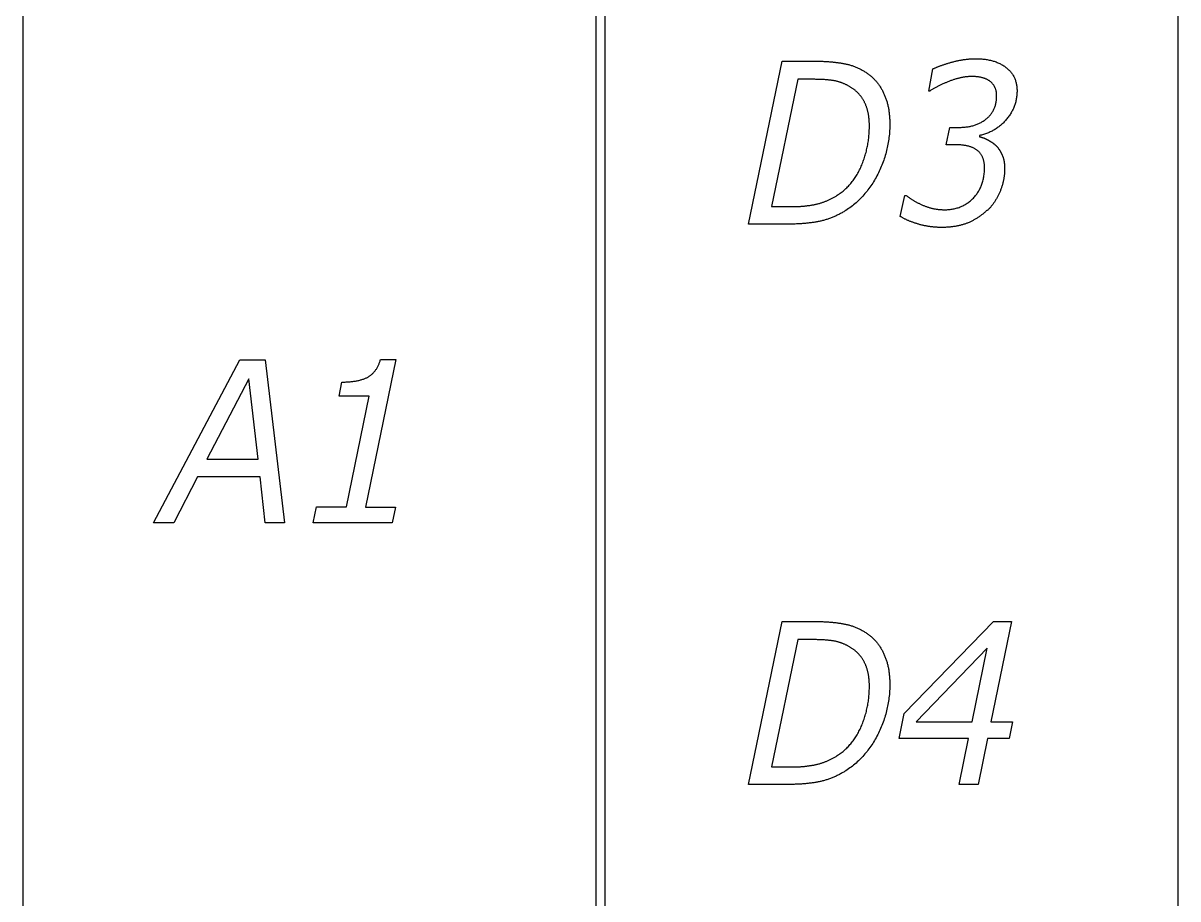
# Model space of a CAD drawing. Extents: x 0.1 to 5.6, y 0.1 to 17.2.
# Drawn here: x 0.09 to 5.62, y 4.44 to 8.64 of the extents above; entities that cross this region are included whole.
import ezdxf

# ---------------------------------------------------------------- set-up
doc = ezdxf.new("R2010")
doc.units = 0
doc.layers.add('CAPA_1', color=7, linetype='CONTINUOUS')

msp = doc.modelspace()

# ---------------------------------------------------------------- linework, layer by layer
at = {"layer": 'CAPA_1', "color": 7}
for points in [[(2.8808, 17.169), (5.6224, 17.169), (5.6224, 1.6358), (2.8808, 1.6358)], [(0.0942, 15.6274), (2.8358, 15.6274), (2.8358, 0.0942), (0.0942, 0.0942)], [(1.3461, 6.2454), (1.2523, 6.2454), (1.2289, 6.465), (0.9293, 6.465), (0.8154, 6.2454), (0.7178, 6.2454), (1.1314, 7.026), (1.2537, 7.026)], [(1.2187, 6.55), (1.1753, 6.9353), (0.9736, 6.55)], [(4.8144, 5.2126), (4.7113, 5.2126), (4.6655, 4.9912), (4.575, 4.9912), (4.6207, 5.2126), (4.2884, 5.2126), (4.3127, 5.3316), (4.7393, 5.772), (4.8261, 5.772), (4.7276, 5.2923), (4.8308, 5.2923)], [(4.6371, 5.2923), (4.7099, 5.6451), (4.3691, 5.2923)]]:
    msp.add_lwpolyline(points, close=True, dxfattribs=at)
for points in [[(4.5446, 8.4535), (4.5484, 8.4544), (4.5521, 8.4554), (4.5558, 8.4562), (4.5595, 8.4571), (4.5632, 8.4579), (4.5668, 8.4587), (4.5705, 8.4595), (4.5741, 8.4602), (4.5777, 8.4609), (4.5814, 8.4616), (4.585, 8.4622), (4.5885, 8.4629), (4.5921, 8.4634), (4.5957, 8.464), (4.5992, 8.4645), (4.6028, 8.465), (4.6063, 8.4654), (4.6098, 8.4659), (4.6133, 8.4662), (4.6168, 8.4666), (4.6203, 8.4669), (4.6237, 8.4672), (4.6272, 8.4675), (4.6306, 8.4677), (4.634, 8.4679), (4.6375, 8.4681), (4.6409, 8.4682), (4.6442, 8.4684), (4.6476, 8.4684), (4.651, 8.4685), (4.6543, 8.4685)], [(4.6543, 8.4685), (4.6602, 8.4685), (4.666, 8.4683), (4.6718, 8.4681), (4.6774, 8.4678), (4.683, 8.4674), (4.6885, 8.4669), (4.6939, 8.4664), (4.6992, 8.4657), (4.7044, 8.465), (4.7096, 8.4642), (4.7147, 8.4633), (4.7196, 8.4623), (4.7246, 8.4612), (4.7294, 8.46), (4.7341, 8.4588), (4.7388, 8.4575), (4.7434, 8.456), (4.7479, 8.4545), (4.7523, 8.4529), (4.7567, 8.4512), (4.7609, 8.4495), (4.7651, 8.4476), (4.7692, 8.4457), (4.7732, 8.4436), (4.7771, 8.4415), (4.781, 8.4393), (4.7848, 8.437), (4.7885, 8.4347), (4.7921, 8.4322), (4.7956, 8.4297), (4.799, 8.427)], [(3.7549, 7.6761), (3.5672, 7.6761), (3.7278, 8.4567), (3.8893, 8.4567)], [(3.8893, 8.4567), (3.8942, 8.4567), (3.899, 8.4567), (3.9038, 8.4566), (3.9086, 8.4565), (3.9134, 8.4564), (3.9181, 8.4563), (3.9228, 8.4561), (3.9274, 8.4559), (3.9321, 8.4557), (3.9367, 8.4555), (3.9413, 8.4552), (3.9458, 8.4549), (3.9504, 8.4546), (3.9549, 8.4543), (3.9593, 8.4539), (3.9638, 8.4535), (3.9682, 8.4531), (3.9726, 8.4527), (3.9769, 8.4522), (3.9812, 8.4517), (3.9856, 8.4512), (3.9898, 8.4507), (3.9941, 8.4501), (3.9983, 8.4495), (4.0025, 8.4489), (4.0066, 8.4483), (4.0108, 8.4476), (4.0149, 8.4469), (4.0189, 8.4462), (4.023, 8.4455), (4.027, 8.4447)], [(4.027, 8.4447), (4.031, 8.4439), (4.035, 8.443), (4.039, 8.4421), (4.043, 8.4412), (4.0469, 8.4401), (4.0508, 8.4391), (4.0547, 8.4379), (4.0586, 8.4367), (4.0624, 8.4355), (4.0662, 8.4342), (4.07, 8.4328), (4.0738, 8.4314), (4.0776, 8.43), (4.0813, 8.4285), (4.085, 8.4269), (4.0887, 8.4253), (4.0924, 8.4236), (4.096, 8.4218), (4.0996, 8.42), (4.1032, 8.4182), (4.1068, 8.4163), (4.1104, 8.4143), (4.1139, 8.4123), (4.1174, 8.4103), (4.1209, 8.4081), (4.1244, 8.406), (4.1278, 8.4037), (4.1312, 8.4014), (4.1346, 8.3991), (4.138, 8.3967), (4.1414, 8.3942)], [(4.4345, 8.3138), (4.4298, 8.3138), (4.4499, 8.4198)], [(4.4499, 8.4198), (4.4523, 8.421), (4.4548, 8.4221), (4.4573, 8.4233), (4.4599, 8.4244), (4.4625, 8.4256), (4.4651, 8.4267), (4.4678, 8.4278), (4.4705, 8.429), (4.4733, 8.4301), (4.4761, 8.4312), (4.4789, 8.4323), (4.4818, 8.4334), (4.4847, 8.4345), (4.4877, 8.4356), (4.4907, 8.4367), (4.4938, 8.4378), (4.4969, 8.4389), (4.5, 8.44), (4.5032, 8.441), (4.5064, 8.4421), (4.5097, 8.4431), (4.513, 8.4442), (4.5163, 8.4453), (4.5197, 8.4463), (4.5232, 8.4473), (4.5266, 8.4484), (4.5302, 8.4494), (4.5337, 8.4504), (4.5373, 8.4514), (4.541, 8.4525), (4.5446, 8.4535)], [(4.799, 8.427), (4.8024, 8.4244), (4.8057, 8.4216), (4.8088, 8.4188), (4.8119, 8.416), (4.8148, 8.4131), (4.8176, 8.4101), (4.8203, 8.407), (4.823, 8.4039), (4.8254, 8.4007), (4.8278, 8.3975), (4.8301, 8.3942), (4.8323, 8.3908), (4.8343, 8.3874), (4.8362, 8.3839), (4.8381, 8.3803), (4.8398, 8.3767), (4.8414, 8.373), (4.8429, 8.3693), (4.8443, 8.3654), (4.8455, 8.3616), (4.8467, 8.3576), (4.8478, 8.3536), (4.8487, 8.3495), (4.8495, 8.3454), (4.8502, 8.3412), (4.8509, 8.337), (4.8514, 8.3326), (4.8517, 8.3282), (4.852, 8.3238), (4.8522, 8.3193), (4.8522, 8.3147)], [(3.88, 8.3698), (3.803, 8.3698), (3.6769, 7.7601), (3.7736, 7.7601)], [(3.9887, 8.3608), (3.986, 8.3613), (3.9831, 8.3619), (3.9802, 8.3624), (3.9773, 8.3629), (3.9743, 8.3634), (3.9713, 8.3639), (3.9682, 8.3644), (3.9651, 8.3648), (3.9619, 8.3652), (3.9587, 8.3656), (3.9554, 8.366), (3.9521, 8.3664), (3.9487, 8.3667), (3.9453, 8.3671), (3.9418, 8.3674), (3.9383, 8.3677), (3.9348, 8.3679), (3.9312, 8.3682), (3.9275, 8.3684), (3.9238, 8.3686), (3.9201, 8.3688), (3.9163, 8.369), (3.9124, 8.3692), (3.9085, 8.3693), (3.9046, 8.3694), (3.9006, 8.3695), (3.8966, 8.3696), (3.8925, 8.3697), (3.8884, 8.3697), (3.8842, 8.3698), (3.88, 8.3698)], [(4.0695, 8.3229), (4.0671, 8.3246), (4.0646, 8.3263), (4.0621, 8.328), (4.0597, 8.3296), (4.0572, 8.3312), (4.0547, 8.3328), (4.0522, 8.3343), (4.0496, 8.3358), (4.0471, 8.3372), (4.0446, 8.3387), (4.042, 8.3401), (4.0395, 8.3414), (4.0369, 8.3427), (4.0343, 8.344), (4.0317, 8.3453), (4.0291, 8.3465), (4.0265, 8.3477), (4.0239, 8.3488), (4.0212, 8.35), (4.0186, 8.3511), (4.0159, 8.3521), (4.0132, 8.3531), (4.0106, 8.3541), (4.0079, 8.3551), (4.0052, 8.356), (4.0025, 8.3569), (3.9997, 8.3577), (3.997, 8.3585), (3.9943, 8.3593), (3.9915, 8.3601), (3.9887, 8.3608)], [(4.1414, 8.3942), (4.1445, 8.3918), (4.1477, 8.3893), (4.1507, 8.3868), (4.1537, 8.3842), (4.1567, 8.3816), (4.1596, 8.3789), (4.1625, 8.3762), (4.1654, 8.3735), (4.1681, 8.3707), (4.1709, 8.3678), (4.1735, 8.3649), (4.1762, 8.3619), (4.1788, 8.3589), (4.1813, 8.3559), (4.1838, 8.3528), (4.1862, 8.3496), (4.1886, 8.3464), (4.191, 8.3432), (4.1933, 8.3399), (4.1955, 8.3365), (4.1977, 8.3332), (4.1998, 8.3297), (4.2019, 8.3262), (4.204, 8.3227), (4.206, 8.3191), (4.2079, 8.3155), (4.2099, 8.3118), (4.2117, 8.3081), (4.2135, 8.3043), (4.2153, 8.3005), (4.217, 8.2966)], [(4.5321, 8.3622), (4.5285, 8.3608), (4.525, 8.3594), (4.5215, 8.358), (4.5181, 8.3566), (4.5146, 8.3552), (4.5112, 8.3538), (4.5078, 8.3523), (4.5045, 8.3509), (4.5011, 8.3494), (4.4978, 8.3479), (4.4946, 8.3464), (4.4913, 8.3449), (4.4881, 8.3434), (4.4849, 8.3419), (4.4817, 8.3403), (4.4786, 8.3388), (4.4754, 8.3372), (4.4723, 8.3356), (4.4693, 8.334), (4.4662, 8.3324), (4.4632, 8.3308), (4.4602, 8.3291), (4.4573, 8.3275), (4.4543, 8.3258), (4.4514, 8.3241), (4.4485, 8.3224), (4.4457, 8.3207), (4.4428, 8.319), (4.44, 8.3173), (4.4373, 8.3155), (4.4345, 8.3138)], [(4.6357, 8.3832), (4.6325, 8.3832), (4.6294, 8.3831), (4.6262, 8.383), (4.623, 8.3828), (4.6199, 8.3826), (4.6166, 8.3824), (4.6134, 8.3821), (4.6102, 8.3818), (4.6069, 8.3814), (4.6037, 8.381), (4.6004, 8.3805), (4.5971, 8.38), (4.5938, 8.3795), (4.5905, 8.3789), (4.5872, 8.3783), (4.5838, 8.3776), (4.5805, 8.3769), (4.5771, 8.3761), (4.5737, 8.3753), (4.5703, 8.3744), (4.5669, 8.3735), (4.5635, 8.3726), (4.5601, 8.3716), (4.5566, 8.3706), (4.5531, 8.3695), (4.5497, 8.3684), (4.5462, 8.3672), (4.5427, 8.366), (4.5391, 8.3648), (4.5356, 8.3635), (4.5321, 8.3622)], [(4.7244, 8.3591), (4.7224, 8.3607), (4.7204, 8.3621), (4.7183, 8.3636), (4.7162, 8.3649), (4.714, 8.3663), (4.7117, 8.3675), (4.7094, 8.3688), (4.707, 8.37), (4.7046, 8.3711), (4.7021, 8.3722), (4.6995, 8.3732), (4.6969, 8.3742), (4.6942, 8.3751), (4.6915, 8.376), (4.6887, 8.3768), (4.6858, 8.3776), (4.6829, 8.3783), (4.6799, 8.379), (4.6769, 8.3796), (4.6738, 8.3802), (4.6706, 8.3807), (4.6674, 8.3812), (4.6641, 8.3816), (4.6608, 8.382), (4.6574, 8.3823), (4.6539, 8.3826), (4.6504, 8.3828), (4.6468, 8.383), (4.6432, 8.3831), (4.6394, 8.3832), (4.6357, 8.3832)], [(4.7547, 8.2904), (4.7547, 8.2932), (4.7546, 8.296), (4.7544, 8.2987), (4.7542, 8.3014), (4.7539, 8.3041), (4.7536, 8.3067), (4.7532, 8.3093), (4.7527, 8.3118), (4.7522, 8.3143), (4.7516, 8.3168), (4.7509, 8.3192), (4.7502, 8.3216), (4.7494, 8.324), (4.7485, 8.3263), (4.7476, 8.3285), (4.7466, 8.3307), (4.7456, 8.3329), (4.7445, 8.3351), (4.7433, 8.3371), (4.7421, 8.3392), (4.7408, 8.3412), (4.7394, 8.3432), (4.738, 8.3451), (4.7365, 8.347), (4.735, 8.3489), (4.7334, 8.3507), (4.7317, 8.3525), (4.73, 8.3542), (4.7282, 8.3559), (4.7263, 8.3575), (4.7244, 8.3591)], [(4.1264, 8.2505), (4.1252, 8.2533), (4.124, 8.2561), (4.1226, 8.2588), (4.1213, 8.2615), (4.1199, 8.2642), (4.1185, 8.2668), (4.117, 8.2694), (4.1155, 8.272), (4.1139, 8.2746), (4.1124, 8.2771), (4.1107, 8.2796), (4.1091, 8.282), (4.1073, 8.2845), (4.1056, 8.2869), (4.1038, 8.2892), (4.1019, 8.2916), (4.1001, 8.2939), (4.0982, 8.2961), (4.0962, 8.2984), (4.0942, 8.3006), (4.0922, 8.3028), (4.0901, 8.3049), (4.0879, 8.3071), (4.0858, 8.3091), (4.0836, 8.3112), (4.0813, 8.3132), (4.079, 8.3152), (4.0767, 8.3172), (4.0744, 8.3191), (4.0719, 8.321), (4.0695, 8.3229)], [(4.217, 8.2966), (4.2186, 8.2927), (4.2202, 8.2888), (4.2218, 8.2848), (4.2233, 8.2808), (4.2247, 8.2768), (4.2261, 8.2727), (4.2275, 8.2686), (4.2287, 8.2644), (4.23, 8.2602), (4.2311, 8.256), (4.2322, 8.2517), (4.2333, 8.2473), (4.2343, 8.243), (4.2353, 8.2386), (4.2362, 8.2341), (4.237, 8.2296), (4.2378, 8.2251), (4.2385, 8.2205), (4.2392, 8.2159), (4.2398, 8.2112), (4.2404, 8.2065), (4.2409, 8.2018), (4.2414, 8.197), (4.2418, 8.1922), (4.2421, 8.1873), (4.2424, 8.1824), (4.2427, 8.1774), (4.2429, 8.1724), (4.243, 8.1674), (4.2431, 8.1623), (4.2431, 8.1572)], [(4.8522, 8.3147), (4.8522, 8.3097), (4.852, 8.3048), (4.8518, 8.2998), (4.8514, 8.295), (4.8509, 8.2901), (4.8503, 8.2853), (4.8496, 8.2806), (4.8488, 8.2758), (4.8479, 8.2711), (4.8469, 8.2665), (4.8458, 8.2618), (4.8445, 8.2572), (4.8432, 8.2527), (4.8418, 8.2482), (4.8402, 8.2437), (4.8386, 8.2392), (4.8368, 8.2348), (4.8349, 8.2305), (4.833, 8.2261), (4.8309, 8.2218), (4.8287, 8.2175), (4.8264, 8.2133), (4.824, 8.2091), (4.8215, 8.2049), (4.8189, 8.2008), (4.8161, 8.1967), (4.8133, 8.1927), (4.8104, 8.1886), (4.8073, 8.1847), (4.8042, 8.1807), (4.8009, 8.1768)], [(4.1456, 8.1478), (4.1455, 8.1516), (4.1455, 8.1554), (4.1454, 8.1592), (4.1452, 8.1629), (4.1451, 8.1666), (4.1449, 8.1703), (4.1446, 8.1739), (4.1443, 8.1775), (4.144, 8.1811), (4.1436, 8.1846), (4.1432, 8.1881), (4.1427, 8.1915), (4.1422, 8.195), (4.1417, 8.1983), (4.1411, 8.2017), (4.1405, 8.205), (4.1398, 8.2083), (4.1391, 8.2115), (4.1384, 8.2147), (4.1376, 8.2179), (4.1368, 8.2211), (4.1359, 8.2242), (4.135, 8.2272), (4.1341, 8.2303), (4.1331, 8.2333), (4.1321, 8.2362), (4.1311, 8.2392), (4.13, 8.242), (4.1288, 8.2449), (4.1277, 8.2477), (4.1264, 8.2505)], [(4.7043, 8.1798), (4.7075, 8.1825), (4.7106, 8.1852), (4.7136, 8.188), (4.7165, 8.1908), (4.7193, 8.1937), (4.7219, 8.1967), (4.7245, 8.1997), (4.727, 8.2028), (4.7293, 8.206), (4.7316, 8.2092), (4.7337, 8.2124), (4.7358, 8.2158), (4.7377, 8.2191), (4.7396, 8.2226), (4.7413, 8.2261), (4.7429, 8.2297), (4.7444, 8.2333), (4.7458, 8.237), (4.7472, 8.2407), (4.7484, 8.2445), (4.7495, 8.2484), (4.7505, 8.2523), (4.7514, 8.2563), (4.7521, 8.2603), (4.7528, 8.2645), (4.7534, 8.2686), (4.7539, 8.2728), (4.7542, 8.2771), (4.7545, 8.2815), (4.7547, 8.2859), (4.7547, 8.2904)], [(4.1064, 7.9532), (4.1089, 7.9591), (4.1113, 7.9651), (4.1136, 7.971), (4.1158, 7.977), (4.118, 7.983), (4.1201, 7.989), (4.1221, 7.995), (4.124, 8.0011), (4.1258, 8.0072), (4.1276, 8.0133), (4.1293, 8.0194), (4.1309, 8.0256), (4.1324, 8.0317), (4.1338, 8.0379), (4.1351, 8.0441), (4.1364, 8.0504), (4.1376, 8.0566), (4.1387, 8.0629), (4.1397, 8.0692), (4.1406, 8.0756), (4.1415, 8.0819), (4.1423, 8.0883), (4.143, 8.0947), (4.1436, 8.1011), (4.1441, 8.1076), (4.1446, 8.114), (4.1449, 8.1205), (4.1452, 8.127), (4.1454, 8.1336), (4.1455, 8.1401), (4.1456, 8.1467)], [(4.1456, 8.1467), (4.1456, 8.1478)], [(4.2431, 8.1568), (4.2431, 8.1485), (4.2429, 8.1403), (4.2426, 8.1321), (4.2422, 8.124), (4.2416, 8.1159), (4.241, 8.1078), (4.2402, 8.0997), (4.2393, 8.0917), (4.2382, 8.0836), (4.2371, 8.0757), (4.2358, 8.0677), (4.2344, 8.0598), (4.2329, 8.0519), (4.2313, 8.044), (4.2296, 8.0362), (4.2277, 8.0284), (4.2257, 8.0206), (4.2236, 8.0128), (4.2214, 8.0051), (4.219, 7.9974), (4.2166, 7.9897), (4.214, 7.9821), (4.2113, 7.9745), (4.2084, 7.9669), (4.2055, 7.9594), (4.2024, 7.9518), (4.1992, 7.9443), (4.1959, 7.9369), (4.1925, 7.9294), (4.1889, 7.922), (4.1852, 7.9147)], [(4.2431, 8.1572), (4.2431, 8.1568)], [(4.5568, 8.0563), (4.5124, 8.0563), (4.5307, 8.1395), (4.575, 8.1395)], [(4.575, 8.1395), (4.5801, 8.1396), (4.5851, 8.1397), (4.59, 8.1399), (4.5949, 8.1402), (4.5997, 8.1406), (4.6045, 8.1411), (4.6092, 8.1416), (4.6138, 8.1422), (4.6184, 8.1429), (4.6229, 8.1437), (4.6274, 8.1446), (4.6318, 8.1456), (4.6362, 8.1466), (4.6404, 8.1478), (4.6447, 8.149), (4.6488, 8.1503), (4.653, 8.1517), (4.657, 8.1531), (4.661, 8.1547), (4.6649, 8.1563), (4.6688, 8.158), (4.6726, 8.1598), (4.6764, 8.1617), (4.6801, 8.1637), (4.6837, 8.1657), (4.6873, 8.1679), (4.6908, 8.1701), (4.6943, 8.1724), (4.6977, 8.1748), (4.701, 8.1772), (4.7043, 8.1798)], [(4.8009, 8.1768), (4.7976, 8.173), (4.7942, 8.1693), (4.7908, 8.1656), (4.7873, 8.1621), (4.7838, 8.1586), (4.7802, 8.1553), (4.7765, 8.152), (4.7728, 8.1488), (4.7691, 8.1458), (4.7653, 8.1428), (4.7614, 8.1399), (4.7575, 8.137), (4.7535, 8.1343), (4.7494, 8.1317), (4.7453, 8.1291), (4.7412, 8.1267), (4.737, 8.1243), (4.7327, 8.1221), (4.7284, 8.1199), (4.724, 8.1178), (4.7195, 8.1158), (4.7151, 8.1139), (4.7105, 8.1121), (4.7059, 8.1103), (4.7012, 8.1087), (4.6965, 8.1072), (4.6917, 8.1057), (4.6869, 8.1043), (4.682, 8.1031), (4.6771, 8.1019), (4.6721, 8.1008)], [(4.6721, 8.1008), (4.6721, 8.0948)], [(4.6721, 8.0948), (4.6733, 8.0946), (4.6744, 8.0944), (4.6756, 8.0941), (4.6768, 8.0939), (4.678, 8.0936), (4.6793, 8.0933), (4.6805, 8.093), (4.6817, 8.0926), (4.683, 8.0923), (4.6842, 8.0919), (4.6855, 8.0915), (4.6867, 8.0911), (4.688, 8.0907), (4.6893, 8.0902), (4.6906, 8.0898), (4.6919, 8.0893), (4.6932, 8.0888), (4.6945, 8.0883), (4.6958, 8.0877), (4.6971, 8.0872), (4.6985, 8.0866), (4.6998, 8.086), (4.7011, 8.0854), (4.7025, 8.0847), (4.7039, 8.0841), (4.7052, 8.0834), (4.7066, 8.0827), (4.708, 8.082), (4.7094, 8.0813), (4.7108, 8.0805), (4.7122, 8.0798)], [(4.7122, 8.0798), (4.7137, 8.079), (4.7151, 8.0782), (4.7165, 8.0774), (4.7179, 8.0766), (4.7193, 8.0758), (4.7207, 8.075), (4.7221, 8.0742), (4.7234, 8.0734), (4.7248, 8.0725), (4.7261, 8.0717), (4.7274, 8.0709), (4.7287, 8.07), (4.73, 8.0692), (4.7313, 8.0683), (4.7326, 8.0674), (4.7339, 8.0666), (4.7351, 8.0657), (4.7363, 8.0648), (4.7376, 8.0639), (4.7388, 8.063), (4.74, 8.0621), (4.7412, 8.0612), (4.7424, 8.0603), (4.7436, 8.0594), (4.7447, 8.0584), (4.7459, 8.0575), (4.747, 8.0566), (4.7481, 8.0556), (4.7492, 8.0547), (4.7503, 8.0537), (4.7514, 8.0527)], [(4.6627, 8.0293), (4.6605, 8.031), (4.6582, 8.0327), (4.6558, 8.0343), (4.6533, 8.0358), (4.6508, 8.0373), (4.6481, 8.0387), (4.6454, 8.0401), (4.6426, 8.0414), (4.6398, 8.0427), (4.6368, 8.0439), (4.6338, 8.0451), (4.6307, 8.0462), (4.6275, 8.0472), (4.6243, 8.0482), (4.6209, 8.0491), (4.6175, 8.05), (4.614, 8.0508), (4.6104, 8.0516), (4.6068, 8.0523), (4.603, 8.0529), (4.5992, 8.0535), (4.5953, 8.0541), (4.5914, 8.0545), (4.5873, 8.055), (4.5832, 8.0553), (4.579, 8.0556), (4.5747, 8.0559), (4.5703, 8.0561), (4.5659, 8.0562), (4.5614, 8.0563), (4.5568, 8.0563)], [(4.6968, 7.947), (4.6968, 7.9505), (4.6967, 7.954), (4.6965, 7.9574), (4.6963, 7.9607), (4.6959, 7.964), (4.6955, 7.9672), (4.6951, 7.9704), (4.6945, 7.9735), (4.6939, 7.9766), (4.6933, 7.9796), (4.6925, 7.9825), (4.6917, 7.9854), (4.6908, 7.9882), (4.6899, 7.991), (4.6888, 7.9937), (4.6877, 7.9964), (4.6866, 7.999), (4.6853, 8.0015), (4.684, 8.004), (4.6826, 8.0064), (4.6812, 8.0088), (4.6797, 8.0111), (4.6781, 8.0133), (4.6764, 8.0155), (4.6747, 8.0177), (4.6729, 8.0198), (4.671, 8.0218), (4.669, 8.0237), (4.667, 8.0257), (4.6649, 8.0275), (4.6627, 8.0293)], [(4.7514, 8.0527), (4.7526, 8.0516), (4.7537, 8.0504), (4.7548, 8.0492), (4.7559, 8.0479), (4.757, 8.0467), (4.7581, 8.0454), (4.7591, 8.0441), (4.7602, 8.0428), (4.7612, 8.0415), (4.7622, 8.0402), (4.7632, 8.0388), (4.7642, 8.0374), (4.7652, 8.036), (4.7662, 8.0346), (4.7672, 8.0332), (4.7681, 8.0317), (4.7691, 8.0302), (4.77, 8.0288), (4.7709, 8.0272), (4.7718, 8.0257), (4.7727, 8.0242), (4.7735, 8.0226), (4.7744, 8.021), (4.7752, 8.0194), (4.7761, 8.0178), (4.7769, 8.0162), (4.7777, 8.0145), (4.7785, 8.0128), (4.7793, 8.0111), (4.7801, 8.0094), (4.7808, 8.0077)], [(4.7808, 8.0077), (4.7816, 8.0059), (4.7823, 8.0041), (4.7831, 8.0023), (4.7838, 8.0005), (4.7844, 7.9987), (4.7851, 7.9968), (4.7857, 7.9949), (4.7863, 7.993), (4.7869, 7.9911), (4.7874, 7.9891), (4.7879, 7.9872), (4.7884, 7.9852), (4.7889, 7.9831), (4.7893, 7.9811), (4.7897, 7.979), (4.7901, 7.977), (4.7905, 7.9749), (4.7908, 7.9727), (4.7912, 7.9706), (4.7914, 7.9684), (4.7917, 7.9662), (4.7919, 7.964), (4.7922, 7.9618), (4.7924, 7.9595), (4.7925, 7.9572), (4.7927, 7.9549), (4.7928, 7.9526), (4.7929, 7.9502), (4.7929, 7.9479), (4.793, 7.9455), (4.793, 7.9431)], [(3.992, 7.8144), (3.9968, 7.8176), (4.0016, 7.8209), (4.0062, 7.8242), (4.0108, 7.8276), (4.0153, 7.8311), (4.0198, 7.8347), (4.0241, 7.8384), (4.0284, 7.8422), (4.0326, 7.8461), (4.0368, 7.85), (4.0408, 7.8541), (4.0448, 7.8582), (4.0487, 7.8624), (4.0526, 7.8667), (4.0563, 7.8711), (4.06, 7.8756), (4.0636, 7.8801), (4.0672, 7.8848), (4.0706, 7.8895), (4.074, 7.8944), (4.0773, 7.8993), (4.0806, 7.9043), (4.0837, 7.9094), (4.0868, 7.9145), (4.0898, 7.9198), (4.0928, 7.9252), (4.0957, 7.9306), (4.0984, 7.9361), (4.1012, 7.9417), (4.1038, 7.9474), (4.1064, 7.9532)], [(4.1852, 7.9147), (4.1815, 7.9073), (4.1776, 7.9001), (4.1736, 7.893), (4.1696, 7.8861), (4.1655, 7.8792), (4.1612, 7.8724), (4.1569, 7.8657), (4.1525, 7.8592), (4.1481, 7.8527), (4.1435, 7.8464), (4.1388, 7.8402), (4.1341, 7.834), (4.1292, 7.828), (4.1243, 7.8221), (4.1193, 7.8163), (4.1142, 7.8106), (4.109, 7.805), (4.1037, 7.7995), (4.0983, 7.7941), (4.0929, 7.7889), (4.0873, 7.7837), (4.0817, 7.7787), (4.076, 7.7737), (4.0702, 7.7689), (4.0643, 7.7641), (4.0583, 7.7595), (4.0522, 7.755), (4.046, 7.7506), (4.0398, 7.7463), (4.0334, 7.7421), (4.027, 7.738)], [(4.6431, 7.8013), (4.6465, 7.8049), (4.6498, 7.8087), (4.653, 7.8125), (4.6561, 7.8163), (4.6591, 7.8203), (4.6619, 7.8243), (4.6646, 7.8284), (4.6673, 7.8325), (4.6698, 7.8367), (4.6722, 7.841), (4.6745, 7.8453), (4.6767, 7.8498), (4.6787, 7.8543), (4.6807, 7.8588), (4.6825, 7.8635), (4.6843, 7.8682), (4.6859, 7.8729), (4.6874, 7.8778), (4.6888, 7.8827), (4.6901, 7.8876), (4.6912, 7.8927), (4.6923, 7.8978), (4.6932, 7.903), (4.6941, 7.9083), (4.6948, 7.9136), (4.6954, 7.919), (4.6959, 7.9244), (4.6963, 7.93), (4.6966, 7.9356), (4.6968, 7.9412), (4.6968, 7.947)], [(4.793, 7.9431), (4.793, 7.9394), (4.7929, 7.9357), (4.7928, 7.9321), (4.7926, 7.9284), (4.7924, 7.9248), (4.7922, 7.9211), (4.7919, 7.9175), (4.7915, 7.9139), (4.7911, 7.9102), (4.7907, 7.9066), (4.7902, 7.903), (4.7897, 7.8994), (4.7891, 7.8958), (4.7885, 7.8923), (4.7878, 7.8887), (4.7871, 7.8851), (4.7864, 7.8816), (4.7856, 7.878), (4.7847, 7.8745), (4.7838, 7.8709), (4.7829, 7.8674), (4.7819, 7.8639), (4.7809, 7.8604), (4.7798, 7.8569), (4.7787, 7.8534), (4.7775, 7.8499), (4.7763, 7.8464), (4.7751, 7.8429), (4.7738, 7.8394), (4.7724, 7.836), (4.771, 7.8325)], [(3.8926, 7.7721), (3.896, 7.7729), (3.8994, 7.7737), (3.9027, 7.7746), (3.9061, 7.7755), (3.9095, 7.7764), (3.9128, 7.7774), (3.9161, 7.7784), (3.9194, 7.7795), (3.9227, 7.7806), (3.926, 7.7817), (3.9293, 7.7829), (3.9325, 7.7841), (3.9358, 7.7854), (3.939, 7.7867), (3.9422, 7.788), (3.9454, 7.7894), (3.9486, 7.7908), (3.9518, 7.7922), (3.955, 7.7937), (3.9581, 7.7952), (3.9613, 7.7968), (3.9644, 7.7984), (3.9675, 7.8), (3.9706, 7.8017), (3.9737, 7.8034), (3.9768, 7.8051), (3.9799, 7.8069), (3.9829, 7.8087), (3.986, 7.8106), (3.989, 7.8125), (3.992, 7.8144)], [(4.2931, 7.7133), (4.315, 7.8139), (4.322, 7.8139)], [(4.322, 7.8139), (4.3241, 7.8122), (4.3262, 7.8104), (4.3284, 7.8087), (4.3306, 7.807), (4.3328, 7.8053), (4.3351, 7.8037), (4.3374, 7.802), (4.3397, 7.8004), (4.3421, 7.7987), (4.3445, 7.7971), (4.3469, 7.7955), (4.3494, 7.7939), (4.3519, 7.7923), (4.3544, 7.7908), (4.357, 7.7892), (4.3596, 7.7877), (4.3622, 7.7861), (4.3649, 7.7846), (4.3676, 7.7831), (4.3704, 7.7816), (4.3731, 7.7802), (4.3759, 7.7787), (4.3788, 7.7773), (4.3817, 7.7758), (4.3846, 7.7744), (4.3875, 7.773), (4.3905, 7.7716), (4.3935, 7.7702), (4.3966, 7.7688), (4.3996, 7.7675), (4.4028, 7.7661)], [(4.5054, 7.7451), (4.5108, 7.7452), (4.5162, 7.7453), (4.5214, 7.7456), (4.5266, 7.746), (4.5318, 7.7466), (4.5368, 7.7472), (4.5418, 7.748), (4.5468, 7.7488), (4.5517, 7.7498), (4.5565, 7.751), (4.5612, 7.7522), (4.5659, 7.7535), (4.5706, 7.755), (4.5751, 7.7566), (4.5796, 7.7583), (4.5841, 7.7601), (4.5885, 7.762), (4.5928, 7.764), (4.597, 7.7662), (4.6012, 7.7685), (4.6054, 7.7709), (4.6094, 7.7734), (4.6134, 7.776), (4.6174, 7.7788), (4.6212, 7.7816), (4.625, 7.7846), (4.6288, 7.7877), (4.6325, 7.7909), (4.6361, 7.7943), (4.6396, 7.7977), (4.6431, 7.8013)], [(4.771, 7.8325), (4.7696, 7.8291), (4.7681, 7.8258), (4.7666, 7.8224), (4.7651, 7.8191), (4.7635, 7.8158), (4.7619, 7.8126), (4.7603, 7.8094), (4.7586, 7.8062), (4.7569, 7.803), (4.7551, 7.7999), (4.7534, 7.7968), (4.7515, 7.7938), (4.7497, 7.7907), (4.7478, 7.7877), (4.7459, 7.7847), (4.7439, 7.7818), (4.7419, 7.7789), (4.7399, 7.776), (4.7378, 7.7731), (4.7357, 7.7703), (4.7336, 7.7675), (4.7314, 7.7647), (4.7292, 7.762), (4.727, 7.7593), (4.7247, 7.7566), (4.7224, 7.754), (4.7201, 7.7514), (4.7177, 7.7488), (4.7153, 7.7462), (4.7128, 7.7437), (4.7104, 7.7412)], [(3.7736, 7.7601), (3.7779, 7.7601), (3.7821, 7.7601), (3.7864, 7.7602), (3.7906, 7.7603), (3.7947, 7.7604), (3.7989, 7.7605), (3.803, 7.7607), (3.8071, 7.7609), (3.8111, 7.7611), (3.8151, 7.7613), (3.8191, 7.7616), (3.8231, 7.7619), (3.827, 7.7622), (3.8309, 7.7625), (3.8348, 7.7629), (3.8386, 7.7633), (3.8424, 7.7637), (3.8462, 7.7641), (3.85, 7.7646), (3.8537, 7.7651), (3.8574, 7.7656), (3.861, 7.7661), (3.8646, 7.7667), (3.8682, 7.7673), (3.8718, 7.7679), (3.8754, 7.7685), (3.8789, 7.7692), (3.8823, 7.7699), (3.8858, 7.7706), (3.8892, 7.7713), (3.8926, 7.7721)], [(4.4028, 7.7661), (4.4059, 7.7648), (4.409, 7.7635), (4.4122, 7.7623), (4.4154, 7.7611), (4.4186, 7.7599), (4.4218, 7.7588), (4.425, 7.7577), (4.4282, 7.7567), (4.4314, 7.7557), (4.4347, 7.7548), (4.4379, 7.7539), (4.4412, 7.753), (4.4445, 7.7522), (4.4477, 7.7514), (4.451, 7.7507), (4.4544, 7.75), (4.4577, 7.7494), (4.461, 7.7488), (4.4644, 7.7483), (4.4677, 7.7478), (4.4711, 7.7473), (4.4745, 7.7469), (4.4779, 7.7465), (4.4813, 7.7462), (4.4847, 7.7459), (4.4881, 7.7457), (4.4916, 7.7455), (4.495, 7.7453), (4.4985, 7.7452), (4.502, 7.7451), (4.5054, 7.7451)], [(4.7104, 7.7442), (4.7077, 7.7416), (4.705, 7.7391), (4.7023, 7.7366), (4.6995, 7.7341), (4.6968, 7.7317), (4.694, 7.7293), (4.6912, 7.7269), (4.6883, 7.7246), (4.6854, 7.7223), (4.6825, 7.7201), (4.6796, 7.7179), (4.6767, 7.7157), (4.6737, 7.7136), (4.6707, 7.7115), (4.6677, 7.7094), (4.6646, 7.7074), (4.6615, 7.7054), (4.6584, 7.7034), (4.6553, 7.7015), (4.6521, 7.6996), (4.6489, 7.6978), (4.6457, 7.696), (4.6425, 7.6942), (4.6392, 7.6925), (4.6359, 7.6908), (4.6326, 7.6891), (4.6292, 7.6875), (4.6259, 7.6859), (4.6225, 7.6844), (4.619, 7.6829), (4.6156, 7.6814)], [(4.7104, 7.7412), (4.7104, 7.7442)], [(3.901, 7.6882), (3.8968, 7.6874), (3.8926, 7.6866), (3.8884, 7.6859), (3.8841, 7.6852), (3.8798, 7.6846), (3.8754, 7.6839), (3.871, 7.6833), (3.8666, 7.6827), (3.8621, 7.6822), (3.8576, 7.6816), (3.8531, 7.6811), (3.8485, 7.6806), (3.8439, 7.6802), (3.8393, 7.6797), (3.8346, 7.6793), (3.8299, 7.6789), (3.8251, 7.6786), (3.8204, 7.6782), (3.8155, 7.6779), (3.8107, 7.6776), (3.8058, 7.6774), (3.8009, 7.6771), (3.7959, 7.6769), (3.7909, 7.6767), (3.7859, 7.6766), (3.7808, 7.6764), (3.7757, 7.6763), (3.7705, 7.6762), (3.7654, 7.6762), (3.7601, 7.6761), (3.7549, 7.6761)], [(4.027, 7.738), (4.023, 7.7356), (4.019, 7.7333), (4.0151, 7.731), (4.0111, 7.7288), (4.0071, 7.7266), (4.0031, 7.7245), (3.999, 7.7225), (3.995, 7.7204), (3.991, 7.7185), (3.987, 7.7165), (3.9829, 7.7147), (3.9789, 7.7129), (3.9748, 7.7111), (3.9708, 7.7094), (3.9667, 7.7077), (3.9627, 7.7061), (3.9586, 7.7046), (3.9545, 7.7031), (3.9504, 7.7016), (3.9463, 7.7002), (3.9422, 7.6989), (3.9381, 7.6976), (3.934, 7.6963), (3.9299, 7.6951), (3.9258, 7.694), (3.9217, 7.6929), (3.9176, 7.6918), (3.9134, 7.6908), (3.9093, 7.6899), (3.9051, 7.689), (3.901, 7.6882)], [(4.3822, 7.6754), (4.3788, 7.6764), (4.3755, 7.6774), (4.3722, 7.6784), (4.3689, 7.6794), (4.3656, 7.6805), (4.3624, 7.6815), (4.3592, 7.6826), (4.3561, 7.6837), (4.353, 7.6848), (4.3499, 7.6859), (4.3468, 7.6871), (4.3438, 7.6882), (4.3409, 7.6894), (4.3379, 7.6906), (4.335, 7.6918), (4.3321, 7.693), (4.3293, 7.6942), (4.3265, 7.6955), (4.3237, 7.6968), (4.321, 7.698), (4.3183, 7.6993), (4.3156, 7.7007), (4.3129, 7.702), (4.3103, 7.7034), (4.3078, 7.7047), (4.3052, 7.7061), (4.3027, 7.7075), (4.3003, 7.7089), (4.2978, 7.7104), (4.2954, 7.7118), (4.2931, 7.7133)], [(4.4919, 7.6604), (4.4883, 7.6604), (4.4846, 7.6605), (4.481, 7.6605), (4.4774, 7.6606), (4.4738, 7.6608), (4.4702, 7.661), (4.4666, 7.6612), (4.463, 7.6614), (4.4594, 7.6617), (4.4558, 7.662), (4.4522, 7.6623), (4.4487, 7.6626), (4.4451, 7.663), (4.4416, 7.6635), (4.438, 7.6639), (4.4345, 7.6644), (4.4309, 7.6649), (4.4274, 7.6655), (4.4239, 7.666), (4.4204, 7.6666), (4.4169, 7.6673), (4.4134, 7.668), (4.4099, 7.6687), (4.4064, 7.6694), (4.4029, 7.6702), (4.3995, 7.671), (4.396, 7.6718), (4.3925, 7.6726), (4.3891, 7.6735), (4.3857, 7.6745), (4.3822, 7.6754)], [(4.6156, 7.6814), (4.6121, 7.6801), (4.6087, 7.6788), (4.6051, 7.6775), (4.6016, 7.6763), (4.598, 7.6752), (4.5944, 7.6741), (4.5907, 7.673), (4.587, 7.672), (4.5832, 7.671), (4.5795, 7.67), (4.5757, 7.6691), (4.5718, 7.6683), (4.5679, 7.6675), (4.564, 7.6667), (4.5601, 7.666), (4.5561, 7.6653), (4.552, 7.6647), (4.548, 7.6641), (4.5439, 7.6635), (4.5398, 7.663), (4.5356, 7.6626), (4.5314, 7.6622), (4.5271, 7.6618), (4.5229, 7.6615), (4.5185, 7.6612), (4.5142, 7.6609), (4.5098, 7.6607), (4.5054, 7.6606), (4.5009, 7.6605), (4.4964, 7.6604), (4.4919, 7.6604)], [(1.8049, 7.0273), (1.8778, 7.0273), (1.7326, 6.3201), (1.8764, 6.3201), (1.8605, 6.2454)], [(1.7452, 6.9435), (1.748, 6.9453), (1.7508, 6.9471), (1.7536, 6.949), (1.7563, 6.951), (1.7589, 6.953), (1.7614, 6.9551), (1.7639, 6.9572), (1.7663, 6.9595), (1.7687, 6.9617), (1.771, 6.9641), (1.7732, 6.9665), (1.7754, 6.9689), (1.7775, 6.9714), (1.7796, 6.974), (1.7816, 6.9767), (1.7835, 6.9794), (1.7854, 6.9821), (1.7872, 6.9849), (1.7889, 6.9878), (1.7906, 6.9908), (1.7922, 6.9938), (1.7937, 6.9969), (1.7952, 7), (1.7967, 7.0032), (1.798, 7.0065), (1.7993, 7.0098), (1.8006, 7.0132), (1.8018, 7.0166), (1.8029, 7.0201), (1.8039, 7.0237), (1.8049, 7.0273)], [(1.8605, 6.2454), (1.4833, 6.2454), (1.4992, 6.3214), (1.642, 6.3214), (1.7513, 6.8519), (1.6066, 6.8519), (1.6201, 6.9195)], [(1.6201, 6.9195), (1.6253, 6.9195), (1.6304, 6.9196), (1.6354, 6.9197), (1.6403, 6.9199), (1.6452, 6.9201), (1.65, 6.9204), (1.6547, 6.9207), (1.6593, 6.9211), (1.6639, 6.9215), (1.6684, 6.922), (1.6728, 6.9225), (1.6772, 6.9231), (1.6814, 6.9237), (1.6856, 6.9244), (1.6897, 6.9251), (1.6938, 6.9259), (1.6977, 6.9267), (1.7016, 6.9276), (1.7054, 6.9285), (1.7091, 6.9295), (1.7128, 6.9305), (1.7164, 6.9316), (1.7199, 6.9327), (1.7233, 6.9339), (1.7267, 6.9351), (1.7299, 6.9364), (1.7331, 6.9377), (1.7363, 6.9391), (1.7393, 6.9405), (1.7423, 6.942), (1.7452, 6.9435)], [(3.7549, 4.992), (3.5672, 4.992), (3.7278, 5.7726), (3.8893, 5.7726)], [(3.8893, 5.7726), (3.8942, 5.7726), (3.899, 5.7726), (3.9038, 5.7725), (3.9086, 5.7724), (3.9134, 5.7723), (3.9181, 5.7722), (3.9228, 5.772), (3.9274, 5.7718), (3.9321, 5.7716), (3.9367, 5.7714), (3.9413, 5.7711), (3.9458, 5.7708), (3.9504, 5.7705), (3.9549, 5.7702), (3.9593, 5.7698), (3.9638, 5.7694), (3.9682, 5.769), (3.9726, 5.7686), (3.9769, 5.7681), (3.9812, 5.7676), (3.9856, 5.7671), (3.9898, 5.7666), (3.9941, 5.766), (3.9983, 5.7654), (4.0025, 5.7648), (4.0066, 5.7642), (4.0108, 5.7635), (4.0149, 5.7628), (4.0189, 5.7621), (4.023, 5.7614), (4.027, 5.7606)], [(4.027, 5.7606), (4.031, 5.7598), (4.035, 5.7589), (4.039, 5.758), (4.043, 5.7571), (4.0469, 5.756), (4.0508, 5.755), (4.0547, 5.7538), (4.0586, 5.7526), (4.0624, 5.7514), (4.0662, 5.7501), (4.07, 5.7487), (4.0738, 5.7473), (4.0776, 5.7459), (4.0813, 5.7443), (4.085, 5.7428), (4.0887, 5.7411), (4.0924, 5.7395), (4.096, 5.7377), (4.0996, 5.7359), (4.1032, 5.7341), (4.1068, 5.7322), (4.1104, 5.7302), (4.1139, 5.7282), (4.1174, 5.7261), (4.1209, 5.724), (4.1244, 5.7218), (4.1278, 5.7196), (4.1312, 5.7173), (4.1346, 5.715), (4.138, 5.7126), (4.1414, 5.7101)], [(4.1414, 5.7101), (4.1445, 5.7077), (4.1477, 5.7052), (4.1507, 5.7027), (4.1537, 5.7001), (4.1567, 5.6975), (4.1596, 5.6948), (4.1625, 5.6921), (4.1654, 5.6894), (4.1681, 5.6865), (4.1709, 5.6837), (4.1735, 5.6808), (4.1762, 5.6778), (4.1788, 5.6748), (4.1813, 5.6718), (4.1838, 5.6687), (4.1862, 5.6655), (4.1886, 5.6623), (4.191, 5.6591), (4.1933, 5.6558), (4.1955, 5.6524), (4.1977, 5.649), (4.1998, 5.6456), (4.2019, 5.6421), (4.204, 5.6386), (4.206, 5.635), (4.2079, 5.6314), (4.2099, 5.6277), (4.2117, 5.624), (4.2135, 5.6202), (4.2153, 5.6164), (4.217, 5.6125)], [(3.88, 5.6856), (3.803, 5.6856), (3.6769, 5.076), (3.7736, 5.076)], [(3.9887, 5.6766), (3.986, 5.6772), (3.9831, 5.6778), (3.9802, 5.6783), (3.9773, 5.6788), (3.9743, 5.6793), (3.9713, 5.6798), (3.9682, 5.6802), (3.9651, 5.6807), (3.9619, 5.6811), (3.9587, 5.6815), (3.9554, 5.6819), (3.9521, 5.6823), (3.9487, 5.6826), (3.9453, 5.6829), (3.9418, 5.6832), (3.9383, 5.6835), (3.9348, 5.6838), (3.9312, 5.6841), (3.9275, 5.6843), (3.9238, 5.6845), (3.9201, 5.6847), (3.9163, 5.6849), (3.9124, 5.685), (3.9085, 5.6852), (3.9046, 5.6853), (3.9006, 5.6854), (3.8966, 5.6855), (3.8925, 5.6856), (3.8884, 5.6856), (3.8842, 5.6856), (3.88, 5.6856)], [(4.0695, 5.6388), (4.0671, 5.6405), (4.0646, 5.6422), (4.0621, 5.6439), (4.0597, 5.6455), (4.0572, 5.6471), (4.0547, 5.6486), (4.0522, 5.6502), (4.0496, 5.6517), (4.0471, 5.6531), (4.0446, 5.6545), (4.042, 5.6559), (4.0395, 5.6573), (4.0369, 5.6586), (4.0343, 5.6599), (4.0317, 5.6611), (4.0291, 5.6624), (4.0265, 5.6636), (4.0239, 5.6647), (4.0212, 5.6658), (4.0186, 5.6669), (4.0159, 5.668), (4.0132, 5.669), (4.0106, 5.67), (4.0079, 5.6709), (4.0052, 5.6718), (4.0025, 5.6727), (3.9997, 5.6736), (3.997, 5.6744), (3.9943, 5.6752), (3.9915, 5.6759), (3.9887, 5.6766)], [(4.1264, 5.5664), (4.1252, 5.5692), (4.124, 5.5719), (4.1226, 5.5747), (4.1213, 5.5774), (4.1199, 5.58), (4.1185, 5.5827), (4.117, 5.5853), (4.1155, 5.5879), (4.1139, 5.5904), (4.1124, 5.593), (4.1107, 5.5954), (4.1091, 5.5979), (4.1073, 5.6003), (4.1056, 5.6027), (4.1038, 5.6051), (4.1019, 5.6074), (4.1001, 5.6097), (4.0982, 5.612), (4.0962, 5.6142), (4.0942, 5.6165), (4.0922, 5.6186), (4.0901, 5.6208), (4.0879, 5.6229), (4.0858, 5.625), (4.0836, 5.6271), (4.0813, 5.6291), (4.079, 5.6311), (4.0767, 5.6331), (4.0744, 5.635), (4.0719, 5.6369), (4.0695, 5.6388)], [(4.217, 5.6125), (4.2186, 5.6086), (4.2202, 5.6047), (4.2218, 5.6007), (4.2233, 5.5967), (4.2247, 5.5927), (4.2261, 5.5886), (4.2275, 5.5845), (4.2287, 5.5803), (4.23, 5.5761), (4.2311, 5.5719), (4.2322, 5.5676), (4.2333, 5.5632), (4.2343, 5.5589), (4.2353, 5.5545), (4.2362, 5.55), (4.237, 5.5455), (4.2378, 5.541), (4.2385, 5.5364), (4.2392, 5.5318), (4.2398, 5.5271), (4.2404, 5.5224), (4.2409, 5.5177), (4.2414, 5.5129), (4.2418, 5.508), (4.2421, 5.5032), (4.2424, 5.4983), (4.2427, 5.4933), (4.2429, 5.4883), (4.243, 5.4833), (4.2431, 5.4782), (4.2431, 5.4731)], [(4.1456, 5.4636), (4.1455, 5.4675), (4.1455, 5.4713), (4.1454, 5.4751), (4.1452, 5.4788), (4.1451, 5.4825), (4.1449, 5.4862), (4.1446, 5.4898), (4.1443, 5.4934), (4.144, 5.4969), (4.1436, 5.5005), (4.1432, 5.5039), (4.1427, 5.5074), (4.1422, 5.5108), (4.1417, 5.5142), (4.1411, 5.5176), (4.1405, 5.5209), (4.1398, 5.5241), (4.1391, 5.5274), (4.1384, 5.5306), (4.1376, 5.5338), (4.1368, 5.5369), (4.1359, 5.54), (4.135, 5.5431), (4.1341, 5.5461), (4.1331, 5.5491), (4.1321, 5.5521), (4.1311, 5.555), (4.13, 5.5579), (4.1288, 5.5608), (4.1277, 5.5636), (4.1264, 5.5664)], [(4.2431, 5.4731), (4.2431, 5.4727)], [(4.1064, 5.2691), (4.1089, 5.275), (4.1113, 5.281), (4.1136, 5.2869), (4.1158, 5.2929), (4.118, 5.2989), (4.1201, 5.3049), (4.1221, 5.3109), (4.124, 5.317), (4.1258, 5.3231), (4.1276, 5.3292), (4.1293, 5.3353), (4.1309, 5.3414), (4.1324, 5.3476), (4.1338, 5.3538), (4.1351, 5.36), (4.1364, 5.3663), (4.1376, 5.3725), (4.1387, 5.3788), (4.1397, 5.3851), (4.1406, 5.3915), (4.1415, 5.3978), (4.1423, 5.4042), (4.143, 5.4106), (4.1436, 5.417), (4.1441, 5.4235), (4.1446, 5.4299), (4.1449, 5.4364), (4.1452, 5.4429), (4.1454, 5.4495), (4.1455, 5.456), (4.1456, 5.4626)], [(4.1456, 5.4626), (4.1456, 5.4636)], [(4.2431, 5.4727), (4.2431, 5.4644), (4.2429, 5.4562), (4.2426, 5.448), (4.2422, 5.4399), (4.2416, 5.4317), (4.241, 5.4236), (4.2402, 5.4156), (4.2393, 5.4075), (4.2382, 5.3995), (4.2371, 5.3915), (4.2358, 5.3836), (4.2344, 5.3756), (4.2329, 5.3677), (4.2313, 5.3599), (4.2296, 5.352), (4.2277, 5.3442), (4.2257, 5.3364), (4.2236, 5.3287), (4.2214, 5.321), (4.219, 5.3133), (4.2166, 5.3056), (4.214, 5.298), (4.2113, 5.2904), (4.2084, 5.2828), (4.2055, 5.2752), (4.2024, 5.2677), (4.1992, 5.2602), (4.1959, 5.2527), (4.1925, 5.2453), (4.1889, 5.2379), (4.1852, 5.2305)], [(3.992, 5.1303), (3.9968, 5.1335), (4.0016, 5.1367), (4.0062, 5.1401), (4.0108, 5.1435), (4.0153, 5.147), (4.0198, 5.1506), (4.0241, 5.1543), (4.0284, 5.1581), (4.0326, 5.162), (4.0368, 5.1659), (4.0408, 5.17), (4.0448, 5.1741), (4.0487, 5.1783), (4.0526, 5.1826), (4.0563, 5.187), (4.06, 5.1915), (4.0636, 5.196), (4.0672, 5.2007), (4.0706, 5.2054), (4.074, 5.2102), (4.0773, 5.2152), (4.0806, 5.2202), (4.0837, 5.2253), (4.0868, 5.2304), (4.0898, 5.2357), (4.0928, 5.241), (4.0957, 5.2465), (4.0984, 5.252), (4.1012, 5.2576), (4.1038, 5.2633), (4.1064, 5.2691)], [(4.1852, 5.2305), (4.1815, 5.2232), (4.1776, 5.216), (4.1736, 5.2089), (4.1696, 5.2019), (4.1655, 5.195), (4.1612, 5.1883), (4.1569, 5.1816), (4.1525, 5.175), (4.1481, 5.1686), (4.1435, 5.1622), (4.1388, 5.156), (4.1341, 5.1499), (4.1292, 5.1439), (4.1243, 5.138), (4.1193, 5.1321), (4.1142, 5.1264), (4.109, 5.1209), (4.1037, 5.1154), (4.0983, 5.11), (4.0929, 5.1047), (4.0873, 5.0996), (4.0817, 5.0945), (4.076, 5.0896), (4.0702, 5.0847), (4.0643, 5.08), (4.0583, 5.0754), (4.0522, 5.0709), (4.046, 5.0665), (4.0398, 5.0622), (4.0334, 5.058), (4.027, 5.0539)], [(3.7736, 5.076), (3.7779, 5.076), (3.7821, 5.076), (3.7864, 5.0761), (3.7906, 5.0762), (3.7947, 5.0763), (3.7989, 5.0764), (3.803, 5.0766), (3.8071, 5.0768), (3.8111, 5.077), (3.8151, 5.0772), (3.8191, 5.0775), (3.8231, 5.0778), (3.827, 5.0781), (3.8309, 5.0784), (3.8348, 5.0788), (3.8386, 5.0792), (3.8424, 5.0796), (3.8462, 5.08), (3.85, 5.0805), (3.8537, 5.081), (3.8574, 5.0815), (3.861, 5.082), (3.8646, 5.0826), (3.8682, 5.0832), (3.8718, 5.0838), (3.8754, 5.0844), (3.8789, 5.0851), (3.8823, 5.0858), (3.8858, 5.0865), (3.8892, 5.0872), (3.8926, 5.088)], [(3.8926, 5.088), (3.896, 5.0888), (3.8994, 5.0896), (3.9027, 5.0905), (3.9061, 5.0914), (3.9095, 5.0923), (3.9128, 5.0933), (3.9161, 5.0943), (3.9194, 5.0954), (3.9227, 5.0965), (3.926, 5.0976), (3.9293, 5.0988), (3.9325, 5.1), (3.9358, 5.1013), (3.939, 5.1026), (3.9422, 5.1039), (3.9454, 5.1053), (3.9486, 5.1067), (3.9518, 5.1081), (3.955, 5.1096), (3.9581, 5.1111), (3.9613, 5.1127), (3.9644, 5.1143), (3.9675, 5.1159), (3.9706, 5.1176), (3.9737, 5.1193), (3.9768, 5.121), (3.9799, 5.1228), (3.9829, 5.1246), (3.986, 5.1265), (3.989, 5.1284), (3.992, 5.1303)], [(4.027, 5.0539), (4.023, 5.0515), (4.019, 5.0492), (4.0151, 5.0469), (4.0111, 5.0447), (4.0071, 5.0425), (4.0031, 5.0404), (3.999, 5.0383), (3.995, 5.0363), (3.991, 5.0343), (3.987, 5.0324), (3.9829, 5.0305), (3.9789, 5.0287), (3.9748, 5.027), (3.9708, 5.0253), (3.9667, 5.0236), (3.9627, 5.022), (3.9586, 5.0204), (3.9545, 5.0189), (3.9504, 5.0175), (3.9463, 5.0161), (3.9422, 5.0147), (3.9381, 5.0134), (3.934, 5.0122), (3.9299, 5.011), (3.9258, 5.0098), (3.9217, 5.0087), (3.9176, 5.0077), (3.9134, 5.0067), (3.9093, 5.0057), (3.9051, 5.0049), (3.901, 5.004)], [(3.901, 5.004), (3.8968, 5.0032), (3.8926, 5.0025), (3.8884, 5.0018), (3.8841, 5.0011), (3.8798, 5.0004), (3.8754, 4.9998), (3.871, 4.9992), (3.8666, 4.9986), (3.8621, 4.998), (3.8576, 4.9975), (3.8531, 4.997), (3.8485, 4.9965), (3.8439, 4.996), (3.8393, 4.9956), (3.8346, 4.9952), (3.8299, 4.9948), (3.8251, 4.9944), (3.8204, 4.9941), (3.8155, 4.9938), (3.8107, 4.9935), (3.8058, 4.9932), (3.8009, 4.993), (3.7959, 4.9928), (3.7909, 4.9926), (3.7859, 4.9924), (3.7808, 4.9923), (3.7757, 4.9922), (3.7705, 4.9921), (3.7654, 4.992), (3.7601, 4.992), (3.7549, 4.992)]]:
    msp.add_lwpolyline(points, dxfattribs=at)

doc.saveas('drawing.dxf')
